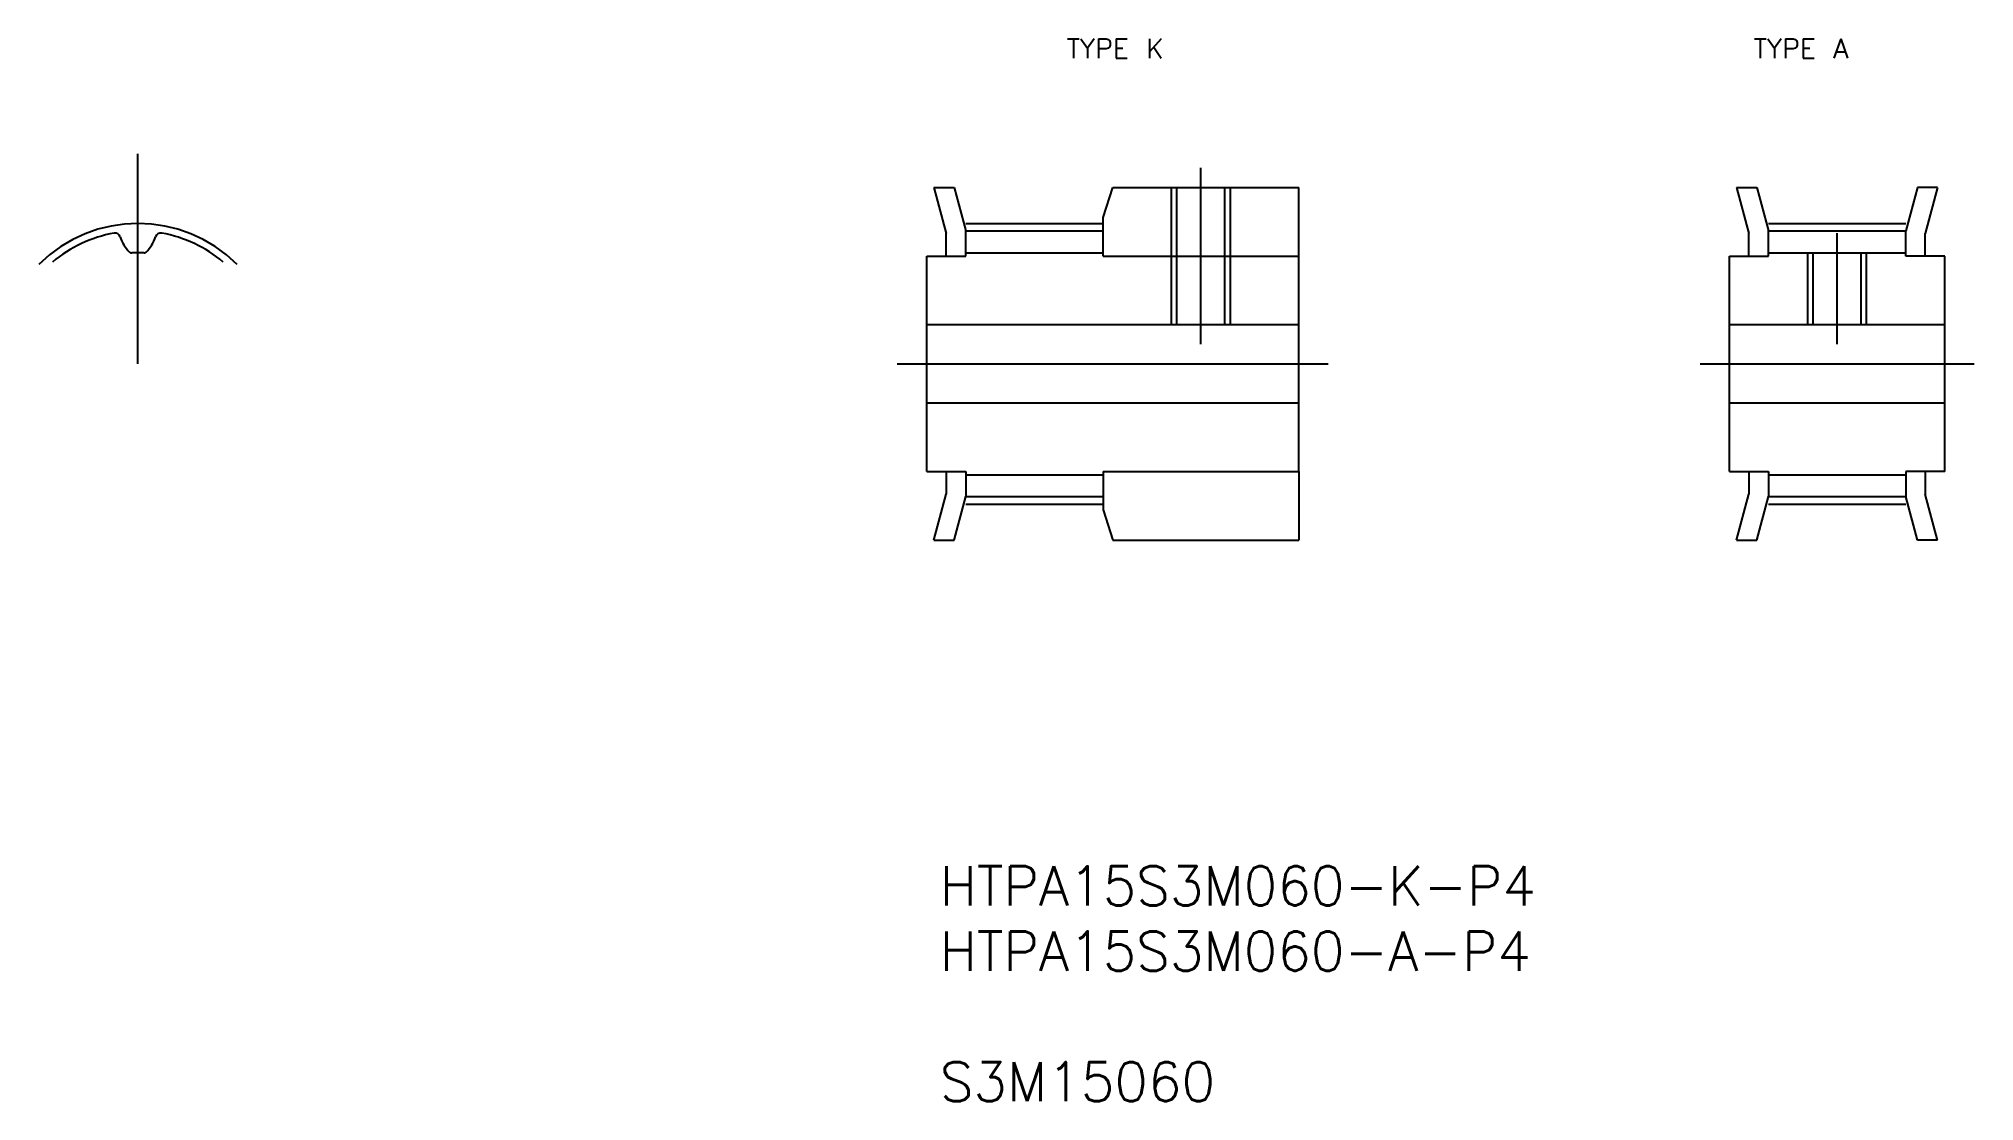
# Model space of a CAD drawing. Extents: x 36.1 to 134.9, y 15.3 to 69.6.
import ezdxf
from ezdxf.enums import TextEntityAlignment as Align

# ---------------------------------------------------------------- set-up
doc = ezdxf.new("R2010")
doc.units = 0
doc.linetypes.add('CENTER', pattern=[50.8, 31.75, -6.35, 6.35, -6.35])
doc.linetypes.add('DASHED', pattern=[19.05, 12.7, -6.35])
doc.layers.get('0').update_dxf_attribs({"linetype": 'CONTINUOUS'})
doc.layers.add('CENTER', color=1, linetype='CENTER')
doc.styles.add('MISUMI', font='txt.shx')
doc.styles.get("Standard").update_dxf_attribs({"font": 'txt', "bigfont": 'BIGFONT'})

# ---------------------------------------------------------------- blocks, each defined once
blk = doc.blocks.new('*U12')
at = {"color": 7, "linetype": 'CONTINUOUS'}
for s, p in [('HTPA15S3M060-K-P4', (82.117, 25.338)), ('HTPA15S3M060-A-P4', (82.117, 22.005)), ('S3M15060', (82.117, 15.338))]:
    blk.add_text(s, height=2, dxfattribs=at).set_placement(p)

msp = doc.modelspace()

# ---------------------------------------------------------------- linework, layer by layer
at = {"color": 7, "linetype": 'CONTINUOUS'}
for p, q in [((81.819, 61.983), (82.449, 59.631)), ((81.819, 61.983), (82.854, 61.983)), ((82.854, 61.983), (83.449, 59.763)), ((90.449, 60.444), (90.949, 61.983)), ((90.949, 61.983), (100.449, 61.983)), ((100.449, 58.483), (100.449, 61.983)), ((122.792, 61.983), (123.422, 59.631)), ((122.792, 61.983), (123.827, 61.983)), ((123.827, 61.983), (124.422, 59.763)), ((132.017, 61.983), (131.422, 59.763)), ((133.052, 61.983), (132.017, 61.983)), ((133.052, 61.983), (132.422, 59.631)), ((90.449, 58.483), (90.449, 60.444)), ((82.449, 58.483), (82.449, 59.631)), ((83.449, 59.763), (90.449, 59.763)), ((83.449, 58.483), (83.449, 59.763)), ((123.422, 58.483), (123.422, 59.631)), ((124.422, 59.763), (131.422, 59.763)), ((124.422, 58.483), (124.422, 59.763)), ((131.422, 58.483), (131.422, 59.763)), ((132.422, 58.483), (132.422, 59.631)), ((81.449, 47.483), (81.449, 58.483)), ((81.449, 58.483), (83.449, 58.483)), ((83.449, 58.653), (90.449, 58.653)), ((90.449, 58.483), (100.449, 58.483)), ((100.449, 47.483), (100.449, 58.483)), ((122.422, 47.483), (122.422, 58.483)), ((122.422, 58.483), (124.422, 58.483)), ((124.422, 58.653), (131.422, 58.653)), ((133.422, 58.483), (131.422, 58.483)), ((133.422, 47.483), (133.422, 58.483)), ((81.449, 54.983), (100.449, 54.983)), ((122.422, 54.983), (133.422, 54.983)), ((100.449, 52.983), (100.449, 52.983)), ((81.449, 50.983), (100.449, 50.983)), ((122.422, 50.983), (133.422, 50.983)), ((100.449, 50.233), (100.449, 50.233)), ((81.449, 47.483), (83.449, 47.483)), ((82.449, 47.483), (82.449, 46.334)), ((83.449, 47.483), (83.449, 46.203)), ((90.449, 47.483), (100.449, 47.483)), ((90.449, 47.483), (90.449, 45.521)), ((100.449, 47.483), (100.449, 43.983)), ((122.422, 47.483), (124.422, 47.483)), ((123.422, 47.483), (123.422, 46.334)), ((124.422, 47.483), (124.422, 46.203)), ((133.422, 47.483), (131.422, 47.483)), ((131.422, 47.483), (131.422, 46.203)), ((132.422, 47.483), (132.422, 46.334)), ((83.449, 47.313), (90.449, 47.313)), ((124.422, 47.313), (131.422, 47.313)), ((81.819, 43.983), (82.449, 46.334)), ((82.854, 43.983), (83.449, 46.203)), ((83.449, 46.203), (90.449, 46.203)), ((90.449, 45.521), (90.949, 43.983)), ((122.792, 43.983), (123.422, 46.334)), ((123.827, 43.983), (124.422, 46.203)), ((124.422, 46.203), (131.422, 46.203)), ((132.017, 43.983), (131.422, 46.203)), ((133.052, 43.983), (132.422, 46.334)), ((81.819, 43.983), (82.854, 43.983)), ((90.949, 43.983), (100.449, 43.983)), ((122.792, 43.983), (123.827, 43.983)), ((133.052, 43.983), (132.017, 43.983))]:
    msp.add_line(p, q, dxfattribs=at)
at = {"color": 3, "linetype": 'DASHED'}
for p, q in [((93.949, 54.983), (93.949, 61.983)), ((94.224, 54.983), (94.224, 61.983)), ((96.674, 54.983), (96.674, 61.983)), ((96.949, 54.983), (96.949, 61.983)), ((126.422, 54.983), (126.422, 58.653)), ((126.697, 54.983), (126.697, 58.653)), ((129.147, 54.983), (129.147, 58.653)), ((129.422, 54.983), (129.422, 58.653))]:
    msp.add_line(p, q, dxfattribs=at)
at = {"color": 7, "linetype": 'CONTINUOUS'}
for centre, radius, start, end in [((41.184, 52.983), 6.779, 100.35819, 130), ((40.015, 59.376), 0.28, 18.09049, 100.35819), ((42.159, 60.076), 1.975, 198.09049, 224.68062), ((40.209, 60.076), 1.975, 315.31938, 341.90951), ((42.352, 59.376), 0.28, 79.64181, 161.90951), ((41.184, 52.983), 6.779, 50, 79.64181), ((40.861, 58.793), 0.15, 224.68062, 273.17848), ((41.184, 52.983), 5.669, 90, 93.17848), ((41.184, 52.983), 5.669, 86.82152, 90), ((41.506, 58.793), 0.15, 266.82152, 315.31938)]:
    msp.add_arc(centre, radius, start, end, dxfattribs=at)
at = {"layer": 'CENTER', "color": 1, "linetype": 'CENTER'}
for p, q in [((41.184, 52.983), (41.184, 63.692)), ((95.449, 53.983), (95.449, 62.983)), ((83.449, 60.143), (90.449, 60.143)), ((124.422, 60.143), (131.422, 60.143)), ((127.922, 53.983), (127.922, 59.653)), ((79.949, 52.983), (101.949, 52.983)), ((120.922, 52.983), (134.922, 52.983)), ((83.449, 45.823), (90.449, 45.823)), ((124.422, 45.823), (131.422, 45.823))]:
    msp.add_line(p, q, dxfattribs=at)
msp.add_arc((41.184, 52.983), 7.16, 45, 135, dxfattribs=at)

# ---------------------------------------------------------------- block references
at = {"color": 7, "linetype": 'CONTINUOUS'}
msp.add_blockref('*U12', (0, 0), dxfattribs=at)

# ---------------------------------------------------------------- texts
at = {"color": 7, "linetype": 'CONTINUOUS', "style": 'MISUMI'}
for s, p in [('TYPE K', (91.072, 69.075)), ('TYPE A', (126.072, 69.075))]:
    msp.add_text(s, height=1, dxfattribs=at).set_placement(p, align=Align.MIDDLE_CENTER)

doc.saveas('drawing.dxf')
